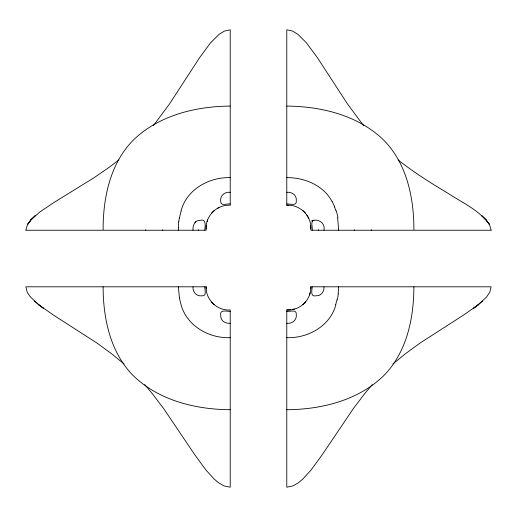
<?xml version="1.0" encoding="UTF-8"?>
<svg xmlns="http://www.w3.org/2000/svg" width="517" height="517" viewBox="0 0 517 517"><rect width="100%" height="100%" fill="white"/><g stroke="black" fill="none" stroke-linecap="round" stroke-linejoin="round"><path stroke-width="0.78" d="M310.84 228.837L310.84 229.335C311.822 216.016 300.086 204.344 286.786 205.255L286.786 29.779L292.622 31.091L297.908 34.329L306.516 42.917L317.238 57.452L347.573 104.046L363.613 125.657M103.109 229.619C103.09 197.746 110.173 163.385 133.392 140.029C158.855 115.336 195.62 106.334 230.214 106.088M338.648 230.239L337.659 217.909M413.884 286.806C413.826 318.485 406.679 352.581 383.608 375.781C358.145 400.475 321.38 409.477 286.786 409.722M178.371 227.454L178.352 230.239M318.459 230.239L318.466 229.619M206.173 228.372L206.16 229.335C205.184 216.016 216.914 204.344 230.214 205.255L230.214 29.779L224.378 31.091L219.092 34.329L210.484 42.917L199.762 57.452L169.427 104.046L153.387 125.657M323.978 230.239C325.555 223.066 318.033 218.077 311.764 220.94L313.929 220.216L313.418 220.423M312.184 230.239C312.804 227.157 310.614 223.105 312.863 220.623M354.229 230.239L354.242 229.755M371.219 230.239L371.225 229.755M338.648 286.806L338.157 293.979M312.184 286.806C311.958 290.308 310.11 297.262 316.12 295.789C321.193 296.163 324.346 291.485 323.978 286.806M372.279 384.616L365.008 393.25L353.389 408.54L322.013 455.038L311.253 469.766L303.033 478.884L298.406 482.781L292.977 485.909L286.786 487.221L286.786 309.974C299.737 310.898 311.415 299.873 310.827 286.806L491.15 286.806L489.793 292.189L486.6 296.965L478.128 304.843L464.298 314.588L419.882 343.185L405.257 353.854L392.914 363.994M310.717 288.816L310.827 286.806M206.218 227.402L206.386 225.49M178.772 221.838L179.341 217.909M25.876 230.026L27.55 224.475L30.981 219.796L39.803 212.015L54.143 202.373L94.036 177.732L109.106 167.353L118.845 159.96M309.489 294.8L310.038 292.848M207.136 221.741L207.692 219.938M181.034 210.904C186.611 189.487 209.036 176.976 230.214 177.635M335.843 304.772C330.234 326.098 307.867 338.402 286.786 337.666M30.981 219.796L27.595 224.449L31.014 219.751L35.156 215.744L31.014 219.751M204.816 230.239C205.1 226.071 206.684 218.245 199.814 220.384C194.541 220.274 192.589 225.858 193.022 230.239M305.734 301.934L302.93 304.759M211.33 213.295L214.07 210.548M194.993 222.426L195.672 221.787M478.128 304.843L482.613 301.062M217.25 208.416L218.995 207.55M292.648 309.405L294.541 308.953M290.728 309.722L286.786 309.974M230.214 192.305C224.779 191.594 219.699 195.73 220.701 201.514C220.675 206.613 227.247 203.355 230.214 203.995M286.786 323.274C292.06 323.985 297.017 320.101 296.299 314.543C296.945 308.927 289.947 311.77 286.786 311.383M25.85 230.239L206.154 230.239M310.904 230.239L491.15 230.239M144.721 384.616L151.992 393.25L163.611 408.54L194.987 455.038L205.747 469.766L213.967 478.884L218.594 482.781L224.023 485.909L230.214 487.221L230.214 309.974C217.269 310.891 205.585 299.873 206.173 286.806L25.85 286.806L27.207 292.189L30.4 296.965L38.872 304.843L52.702 314.588L97.118 343.185L111.743 353.854L124.086 363.994M286.786 106.088C321.38 106.334 358.145 115.336 383.608 140.029C406.827 163.385 413.917 197.746 413.891 229.619M230.214 409.722C195.62 409.477 158.855 400.475 133.392 375.781C110.321 352.581 103.174 318.485 103.116 286.806M230.214 311.383C226.685 311.383 219.331 309.211 220.74 315.389C220.3 320.727 225.393 323.816 230.214 323.274M286.786 203.995C289.998 203.633 297.146 206.529 296.293 200.725C296.997 195.148 291.821 191.729 286.786 192.305M230.214 337.666C208.319 338.564 185.383 325.006 180.543 302.678A49.606 39.389 89.8 0 1 179.489 297.902M286.786 177.635C304.494 177.505 323.616 185.325 332.114 201.688M286.786 205.262L288.719 205.327M398.155 159.96C413.826 172.407 430.848 182.992 447.968 193.293C462.347 202.722 479.207 210.057 489.405 224.449L486.019 219.796L481.87 215.796L485.986 219.751M34.439 301.088L38.872 304.843M302.872 210.503L305.612 213.224M214.135 304.81L211.337 302.018M486.019 219.796L489.45 224.475L491.124 230.026M306.743 214.762L308.591 218.135M334.589 206.994L335.966 210.904M179.451 297.908L178.352 286.806M310.601 225.399L310.827 228.34M193.022 286.806C192.511 291.918 196.421 296.448 201.701 295.834C207.207 296.603 204.648 289.921 204.816 286.806M206.173 286.806L206.283 288.854M145.775 229.755L145.781 230.239M162.758 229.755L162.771 230.239M198.534 229.619L198.541 230.239M178.307 227.454A52.857 42.394 -89.9 0 1 178.708 221.825M179.515 217.961A48.734 38.697 -89.8 0 1 181.196 210.981M332.179 201.643A47.474 40.41 -85.4 0 1 334.661 206.949M336.231 210.774A48.695 39.137 -89.7 0 1 337.944 217.831M338.267 293.999A50.931 40.533 -89.9 0 1 337.258 299.886M336.935 299.776A49.425 39.266 -89.9 0 1 335.643 304.675M478.083 304.881L473.675 308.197L478.083 304.881M43.279 308.151L38.917 304.881L43.325 308.197"/></g></svg>
